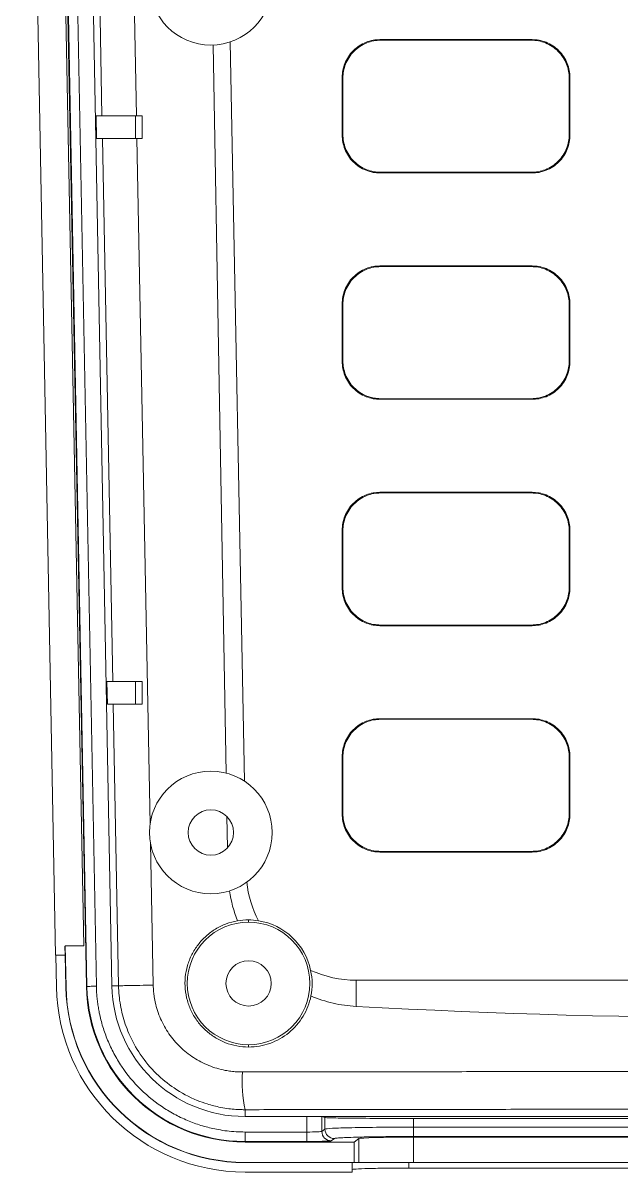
# Model space of a CAD drawing. Header units: millimetres. Extents: x 6 to 426, y 10 to 307.
# Drawn here: x 215.47 to 231.32, y 142.51 to 172.97 of the extents above; entities that cross this region are included whole.
import ezdxf

# ---------------------------------------------------------------- set-up
doc = ezdxf.new("R2010")
doc.units = ezdxf.units.MM

msp = doc.modelspace()

# ---------------------------------------------------------------- linework, layer by layer
at = {"color": 7, "linetype": 'Continuous', "lineweight": 15}
for p, q in [((215.47, 193.6201), (216.334, 148.2584)), ((216.2196, 193.6344), (217.0791, 148.5132)), ((216.2698, 193.6373), (217.1499, 147.4331)), ((217.1658, 147.4334), (216.2857, 193.6376)), ((216.5356, 193.6423), (217.4157, 147.4381)), ((217.8275, 147.446), (216.9474, 193.6502)), ((217.563, 170.5132), (217.2404, 187.4132)), ((218.1558, 187.4132), (218.48, 170.5132)), ((220.9656, 172.4723), (221.3389, 152.8732)), ((224.9319, 172.5306), (228.9671, 172.5306)), ((224.9494, 172.5132), (224.9319, 172.5306)), ((224.9494, 172.5132), (228.9497, 172.5132)), ((228.9671, 172.5306), (228.9497, 172.5132)), ((223.932, 169.9956), (223.932, 171.5308)), ((223.932, 171.5308), (223.9495, 171.5133)), ((223.9495, 170.013), (223.9495, 171.5133)), ((229.9495, 171.5133), (229.967, 171.5308)), ((229.9495, 171.5133), (229.9495, 170.013)), ((229.967, 171.5308), (229.967, 169.9956)), ((217.4104, 170.5132), (217.4218, 169.9132)), ((217.4104, 170.5132), (218.4495, 170.5132)), ((218.4495, 169.9132), (218.4495, 170.5132)), ((218.4495, 170.5132), (218.6278, 170.5132)), ((218.6278, 169.9132), (218.6278, 170.5132)), ((223.9495, 170.013), (223.932, 169.9956)), ((229.967, 169.9956), (229.9495, 170.013)), ((218.4495, 169.9132), (217.4218, 169.9132)), ((217.8493, 155.5132), (217.5744, 169.9132)), ((218.6278, 169.9132), (218.4495, 169.9132)), ((218.4915, 169.9132), (218.8401, 151.7378)), ((224.9319, 168.9957), (224.9494, 169.0132)), ((228.9671, 168.9957), (224.9319, 168.9957)), ((228.9497, 169.0132), (224.9494, 169.0132)), ((228.9497, 169.0132), (228.9671, 168.9957)), ((224.9319, 166.5306), (228.9671, 166.5306)), ((224.9494, 166.5132), (224.9319, 166.5306)), ((224.9494, 166.5132), (228.9497, 166.5132)), ((228.9671, 166.5306), (228.9497, 166.5132)), ((223.932, 163.9956), (223.932, 165.5308)), ((223.932, 165.5308), (223.9495, 165.5133)), ((223.9495, 164.013), (223.9495, 165.5133)), ((229.9495, 165.5133), (229.967, 165.5308)), ((229.9495, 165.5133), (229.9495, 164.013)), ((229.967, 165.5308), (229.967, 163.9956)), ((223.9495, 164.013), (223.932, 163.9956)), ((229.967, 163.9956), (229.9495, 164.013)), ((224.9319, 162.9957), (224.9494, 163.0132)), ((228.9671, 162.9957), (224.9319, 162.9957)), ((228.9497, 163.0132), (224.9494, 163.0132)), ((228.9497, 163.0132), (228.9671, 162.9957)), ((224.9319, 160.5306), (228.9671, 160.5306)), ((224.9494, 160.5132), (224.9319, 160.5306)), ((228.9671, 160.5306), (228.9497, 160.5132)), ((224.9494, 160.5132), (228.9497, 160.5132)), ((223.932, 157.9956), (223.932, 159.5308)), ((223.932, 159.5308), (223.9495, 159.5133)), ((223.9495, 158.013), (223.9495, 159.5133)), ((229.9495, 159.5133), (229.967, 159.5308)), ((229.9495, 159.5133), (229.9495, 158.013)), ((229.967, 159.5308), (229.967, 157.9956)), ((223.9495, 158.013), (223.932, 157.9956)), ((229.967, 157.9956), (229.9495, 158.013)), ((224.9319, 156.9957), (224.9494, 157.0132)), ((228.9671, 156.9957), (224.9319, 156.9957)), ((228.9497, 157.0132), (224.9494, 157.0132)), ((228.9497, 157.0132), (228.9671, 156.9957)), ((217.6961, 155.5132), (217.7076, 154.9132)), ((217.6961, 155.5132), (218.4495, 155.5132)), ((218.4495, 154.9132), (218.4495, 155.5132)), ((218.4495, 155.5132), (218.6275, 155.5132)), ((218.4495, 154.9132), (217.7076, 154.9132)), ((218.0032, 147.4493), (217.8608, 154.9132)), ((218.6275, 154.9132), (218.4495, 154.9132)), ((224.9319, 154.5306), (228.9671, 154.5306)), ((224.9494, 154.5132), (224.9319, 154.5306)), ((224.9494, 154.5132), (228.9497, 154.5132)), ((228.9671, 154.5306), (228.9497, 154.5132)), ((223.932, 151.9956), (223.932, 153.5308)), ((223.932, 153.5308), (223.9495, 153.5133)), ((223.9495, 152.013), (223.9495, 153.5133)), ((229.9495, 153.5133), (229.967, 153.5308)), ((229.9495, 153.5133), (229.9495, 152.013)), ((229.967, 153.5308), (229.967, 151.9956)), ((223.9495, 152.013), (223.932, 151.9956)), ((229.967, 151.9956), (229.9495, 152.013)), ((220.8906, 151.1064), (220.8759, 151.9353)), ((218.8499, 151.2269), (218.922, 147.4684)), ((224.9319, 150.9957), (224.9494, 151.0132)), ((228.9671, 150.9957), (224.9319, 150.9957)), ((228.9497, 151.0132), (224.9494, 151.0132)), ((228.9497, 151.0132), (228.9671, 150.9957)), ((221.4495, 149.1382), (221.4495, 149.1968)), ((216.5917, 148.5039), (216.5793, 148.5036)), ((216.5793, 148.5036), (216.5839, 148.2632)), ((216.5793, 148.5036), (216.5855, 148.5036)), ((216.5853, 148.5132), (216.59, 148.2632)), ((216.5915, 148.5132), (216.5918, 148.5132)), ((216.5918, 148.5132), (216.6126, 147.4228)), ((217.0791, 148.5132), (216.5918, 148.5132)), ((216.5839, 148.2632), (216.334, 148.2584)), ((216.334, 148.2584), (216.3401, 148.2584)), ((216.3561, 147.4179), (216.3401, 148.2584)), ((216.5839, 148.2632), (216.5901, 148.2632)), ((216.59, 148.2632), (216.606, 147.4227)), ((216.606, 147.4227), (216.6126, 147.4228)), ((217.1499, 147.4331), (217.1658, 147.4334)), ((218.0032, 147.4493), (217.8275, 147.446)), ((224.2986, 147.599), (246.6004, 147.599)), ((224.2986, 146.9028), (224.2986, 147.599)), ((221.4495, 145.8269), (221.4495, 145.8882)), ((221.3552, 143.9849), (221.3552, 144.1652)), ((222.9932, 143.9849), (221.3552, 143.9849)), ((247.9058, 143.9849), (222.9932, 143.9849)), ((222.9932, 143.5729), (222.9932, 143.9849)), ((223.393, 143.9808), (223.4749, 143.9563)), ((223.393, 143.5894), (223.393, 143.9808)), ((223.4749, 143.6508), (223.4749, 143.9563)), ((225.8235, 143.7039), (225.8235, 143.9325)), ((225.8235, 143.9325), (245.0755, 143.9325)), ((221.3552, 143.5729), (222.9932, 143.5729)), ((221.3552, 143.323), (221.3552, 143.5729)), ((222.9932, 143.5729), (222.9932, 143.323)), ((223.4749, 143.6508), (223.393, 143.5894)), ((245.0755, 143.7039), (225.8235, 143.7039)), ((225.8235, 143.4539), (225.8235, 143.7039)), ((221.3552, 143.323), (221.3552, 143.3071)), ((222.9932, 143.323), (221.3552, 143.323)), ((221.3552, 143.3071), (224.2504, 143.3071)), ((223.7248, 143.4009), (223.6428, 143.3394)), ((224.2504, 143.3071), (224.3744, 143.4001)), ((224.2504, 142.7697), (224.2504, 143.3071)), ((224.3744, 142.7632), (224.3744, 143.4001)), ((245.0755, 143.4539), (225.8235, 143.4539)), ((225.8235, 143.4368), (245.0755, 143.4368)), ((225.8235, 142.7632), (225.8235, 143.4368)), ((224.2504, 142.7697), (221.3552, 142.7697)), ((221.3552, 142.7697), (221.3552, 142.7632)), ((221.3552, 142.7632), (224.1995, 142.7632)), ((224.2416, 142.7632), (224.1995, 142.7632)), ((224.1995, 142.7632), (224.1995, 142.5132)), ((224.2416, 142.7632), (224.2504, 142.7697)), ((224.3744, 142.7632), (224.2416, 142.7632)), ((225.8235, 142.7632), (224.3744, 142.7632)), ((225.6995, 142.6179), (225.6995, 142.7632)), ((245.1995, 142.6179), (225.6995, 142.6179)), ((245.0755, 142.7632), (225.8235, 142.7632)), ((224.1995, 142.5132), (221.3552, 142.5132))]:
    msp.add_line(p, q, dxfattribs=at)
at = {"color": 7, "linetype": 'Continuous', "lineweight": 15, "flags": 128}
for points in [[(220.8554, 153.0867), (220.6634, 163.8927), (220.5125, 172.3894)], [(217.4157, 147.4381), (217.3677, 147.4372), (217.3215, 147.4363), (217.2788, 147.4355), (217.2412, 147.4348), (217.2101, 147.4342), (217.1866, 147.4338), (217.1717, 147.4335), (217.1658, 147.4334)]]:
    msp.add_lwpolyline(points, dxfattribs=at)
at = {"color": 7, "linetype": 'Continuous', "lineweight": 15}
for centre, radius, start, end in [((220.4495, 174.0132), 1.625, 90, 270), ((220.4495, 174.0132), 1.625, 270, 90), ((220.4495, 151.5132), 1.625, 0, 180), ((220.4495, 151.5132), 0.6, 0, 180), ((220.4495, 151.5132), 1.625, 180, 0), ((220.4495, 151.5132), 0.6, 180, 0), ((224.2986, 150.5132), 2.9142, 186.24169, 207.34349), ((221.4495, 147.5132), 1.625, 90, 270), ((221.4495, 147.5132), 1.625, 270, 90), ((221.4495, 147.5132), 1.6817, 11.8661, 81.09018), ((221.4495, 147.5132), 0.6, 0, 180), ((224.2986, 150.5132), 2.9142, 245.61278, 270), ((221.3552, 147.5132), 4.75, 181.09122, 270), ((221.3552, 147.5132), 4.7435, 181.09121, 270), ((221.3552, 147.5132), 4.206, 181.09122, 270), ((221.3552, 147.5132), 4.1901, 181.09122, 270), ((221.3552, 147.5132), 3.5283, 181.09122, 270), ((221.4495, 147.5132), 0.6, 180, 0), ((221.3552, 147.5132), 5, 181.09122, 270), ((225.1766, 144.9319), 3.8976, 176.5721, 191.34328), ((223.0886, 133.6437), 10.3416, 88.31319, 90.52822), ((223.6431, 143.5896), 0.2502, 180.05459, 269.93004), ((223.7251, 143.651), 0.2501, 180.05319, 269.93143)]:
    msp.add_arc(centre, radius, start, end, dxfattribs=at)
for centre, major_axis, ratio, start_param, end_param in [((218.6014, 168.5435), (-0.0029, 52.6369), 0.0004988, 4.4504539, 4.462237), ((225.8235, 143.3988), (1.45, 0), 0.0261859, 1.5707963, 3.1066861)]:
    msp.add_ellipse(centre, major_axis=major_axis, ratio=ratio, start_param=start_param, end_param=end_param, dxfattribs=at)
for points, knots in [([(223.932, 171.5308), (223.932, 171.6486), (223.9535, 171.7758), (224.051, 172.0219), (224.1273, 172.1402), (224.3225, 172.3354), (224.4408, 172.4117), (224.6869, 172.5091), (224.814, 172.5306), (224.9319, 172.5306)], [0, 0, 0, 0, 0.25, 0.25, 0.5, 0.5, 0.75, 0.75, 1, 1, 1, 1]), ([(223.9495, 171.5133), (223.9495, 171.6312), (223.971, 171.7583), (224.0684, 172.0045), (224.1447, 172.1227), (224.3399, 172.3179), (224.4582, 172.3942), (224.7044, 172.4917), (224.8315, 172.5132), (224.9494, 172.5132)], [0, 0, 0, 0, 0.25, 0.25, 0.5, 0.5, 0.75, 0.75, 1, 1, 1, 1]), ([(228.9497, 172.5132), (229.0675, 172.5132), (229.1946, 172.4917), (229.4408, 172.3942), (229.5591, 172.3179), (229.7543, 172.1227), (229.8306, 172.0045), (229.928, 171.7583), (229.9495, 171.6312), (229.9495, 171.5133)], [0, 0, 0, 0, 0.25, 0.25, 0.5, 0.5, 0.75, 0.75, 1, 1, 1, 1]), ([(228.9671, 172.5306), (229.085, 172.5306), (229.2121, 172.5091), (229.4583, 172.4117), (229.5765, 172.3354), (229.7717, 172.1402), (229.848, 172.0219), (229.9455, 171.7758), (229.967, 171.6486), (229.967, 171.5308)], [0, 0, 0, 0, 0.25, 0.25, 0.5, 0.5, 0.75, 0.75, 1, 1, 1, 1]), ([(224.9319, 168.9957), (224.814, 168.9957), (224.6869, 169.0172), (224.4408, 169.1146), (224.3225, 169.1909), (224.1273, 169.3861), (224.051, 169.5044), (223.9535, 169.7506), (223.932, 169.8777), (223.932, 169.9956)], [0, 0, 0, 0, 0.25, 0.25, 0.5, 0.5, 0.75, 0.75, 1, 1, 1, 1]), ([(224.9494, 169.0132), (224.8315, 169.0132), (224.7044, 169.0346), (224.4582, 169.1321), (224.3399, 169.2084), (224.1447, 169.4036), (224.0684, 169.5219), (223.971, 169.768), (223.9495, 169.8952), (223.9495, 170.013)], [0, 0, 0, 0, 0.25, 0.25, 0.5, 0.5, 0.75, 0.75, 1, 1, 1, 1]), ([(229.9495, 170.013), (229.9495, 169.8952), (229.928, 169.768), (229.8306, 169.5219), (229.7543, 169.4036), (229.5591, 169.2084), (229.4408, 169.1321), (229.1946, 169.0346), (229.0675, 169.0132), (228.9497, 169.0132)], [0, 0, 0, 0, 0.25, 0.25, 0.5, 0.5, 0.75, 0.75, 1, 1, 1, 1]), ([(229.967, 169.9956), (229.967, 169.8777), (229.9455, 169.7506), (229.848, 169.5044), (229.7717, 169.3861), (229.5765, 169.1909), (229.4583, 169.1146), (229.2121, 169.0172), (229.085, 168.9957), (228.9671, 168.9957)], [0, 0, 0, 0, 0.25, 0.25, 0.5, 0.5, 0.75, 0.75, 1, 1, 1, 1]), ([(223.932, 165.5308), (223.932, 165.6486), (223.9535, 165.7758), (224.051, 166.0219), (224.1273, 166.1402), (224.3225, 166.3354), (224.4408, 166.4117), (224.6869, 166.5091), (224.814, 166.5306), (224.9319, 166.5306)], [0, 0, 0, 0, 0.25, 0.25, 0.5, 0.5, 0.75, 0.75, 1, 1, 1, 1]), ([(223.9495, 165.5133), (223.9495, 165.6312), (223.971, 165.7583), (224.0684, 166.0045), (224.1447, 166.1227), (224.3399, 166.3179), (224.4582, 166.3942), (224.7044, 166.4917), (224.8315, 166.5132), (224.9494, 166.5132)], [0, 0, 0, 0, 0.25, 0.25, 0.5, 0.5, 0.75, 0.75, 1, 1, 1, 1]), ([(228.9497, 166.5132), (229.0675, 166.5132), (229.1946, 166.4917), (229.4408, 166.3942), (229.5591, 166.3179), (229.7543, 166.1227), (229.8306, 166.0045), (229.928, 165.7583), (229.9495, 165.6312), (229.9495, 165.5133)], [0, 0, 0, 0, 0.25, 0.25, 0.5, 0.5, 0.75, 0.75, 1, 1, 1, 1]), ([(228.9671, 166.5306), (229.085, 166.5306), (229.2121, 166.5091), (229.4583, 166.4117), (229.5765, 166.3354), (229.7717, 166.1402), (229.848, 166.0219), (229.9455, 165.7758), (229.967, 165.6486), (229.967, 165.5308)], [0, 0, 0, 0, 0.25, 0.25, 0.5, 0.5, 0.75, 0.75, 1, 1, 1, 1]), ([(224.9319, 162.9957), (224.814, 162.9957), (224.6869, 163.0172), (224.4408, 163.1146), (224.3225, 163.1909), (224.1273, 163.3861), (224.051, 163.5044), (223.9535, 163.7506), (223.932, 163.8777), (223.932, 163.9956)], [0, 0, 0, 0, 0.25, 0.25, 0.5, 0.5, 0.75, 0.75, 1, 1, 1, 1]), ([(224.9494, 163.0132), (224.8315, 163.0132), (224.7044, 163.0346), (224.4582, 163.1321), (224.3399, 163.2084), (224.1447, 163.4036), (224.0684, 163.5219), (223.971, 163.768), (223.9495, 163.8952), (223.9495, 164.013)], [0, 0, 0, 0, 0.25, 0.25, 0.5, 0.5, 0.75, 0.75, 1, 1, 1, 1]), ([(229.9495, 164.013), (229.9495, 163.8952), (229.928, 163.768), (229.8306, 163.5219), (229.7543, 163.4036), (229.5591, 163.2084), (229.4408, 163.1321), (229.1946, 163.0346), (229.0675, 163.0132), (228.9497, 163.0132)], [0, 0, 0, 0, 0.25, 0.25, 0.5, 0.5, 0.75, 0.75, 1, 1, 1, 1]), ([(229.967, 163.9956), (229.967, 163.8777), (229.9455, 163.7506), (229.848, 163.5044), (229.7717, 163.3861), (229.5765, 163.1909), (229.4583, 163.1146), (229.2121, 163.0172), (229.085, 162.9957), (228.9671, 162.9957)], [0, 0, 0, 0, 0.25, 0.25, 0.5, 0.5, 0.75, 0.75, 1, 1, 1, 1]), ([(223.932, 159.5308), (223.932, 159.6486), (223.9535, 159.7758), (224.051, 160.0219), (224.1273, 160.1402), (224.3225, 160.3354), (224.4408, 160.4117), (224.6869, 160.5091), (224.814, 160.5306), (224.9319, 160.5306)], [0, 0, 0, 0, 0.25, 0.25, 0.5, 0.5, 0.75, 0.75, 1, 1, 1, 1]), ([(228.9671, 160.5306), (229.085, 160.5306), (229.2121, 160.5091), (229.4583, 160.4117), (229.5765, 160.3354), (229.7717, 160.1402), (229.848, 160.0219), (229.9455, 159.7758), (229.967, 159.6486), (229.967, 159.5308)], [0, 0, 0, 0, 0.25, 0.25, 0.5, 0.5, 0.75, 0.75, 1, 1, 1, 1]), ([(223.9495, 159.5133), (223.9495, 159.6312), (223.971, 159.7583), (224.0684, 160.0045), (224.1447, 160.1227), (224.3399, 160.3179), (224.4582, 160.3942), (224.7044, 160.4917), (224.8315, 160.5132), (224.9494, 160.5132)], [0, 0, 0, 0, 0.25, 0.25, 0.5, 0.5, 0.75, 0.75, 1, 1, 1, 1]), ([(228.9497, 160.5132), (229.0675, 160.5132), (229.1946, 160.4917), (229.4408, 160.3942), (229.5591, 160.3179), (229.7543, 160.1227), (229.8306, 160.0045), (229.928, 159.7583), (229.9495, 159.6312), (229.9495, 159.5133)], [0, 0, 0, 0, 0.25, 0.25, 0.5, 0.5, 0.75, 0.75, 1, 1, 1, 1]), ([(224.9319, 156.9957), (224.814, 156.9957), (224.6869, 157.0172), (224.4408, 157.1146), (224.3225, 157.1909), (224.1273, 157.3861), (224.051, 157.5044), (223.9535, 157.7506), (223.932, 157.8777), (223.932, 157.9956)], [0, 0, 0, 0, 0.25, 0.25, 0.5, 0.5, 0.75, 0.75, 1, 1, 1, 1]), ([(224.9494, 157.0132), (224.8315, 157.0132), (224.7044, 157.0346), (224.4582, 157.1321), (224.3399, 157.2084), (224.1447, 157.4036), (224.0684, 157.5219), (223.971, 157.768), (223.9495, 157.8952), (223.9495, 158.013)], [0, 0, 0, 0, 0.25, 0.25, 0.5, 0.5, 0.75, 0.75, 1, 1, 1, 1]), ([(229.9495, 158.013), (229.9495, 157.8952), (229.928, 157.768), (229.8306, 157.5219), (229.7543, 157.4036), (229.5591, 157.2084), (229.4408, 157.1321), (229.1946, 157.0346), (229.0675, 157.0132), (228.9497, 157.0132)], [0, 0, 0, 0, 0.25, 0.25, 0.5, 0.5, 0.75, 0.75, 1, 1, 1, 1]), ([(229.967, 157.9956), (229.967, 157.8777), (229.9455, 157.7506), (229.848, 157.5044), (229.7717, 157.3861), (229.5765, 157.1909), (229.4583, 157.1146), (229.2121, 157.0172), (229.085, 156.9957), (228.9671, 156.9957)], [0, 0, 0, 0, 0.25, 0.25, 0.5, 0.5, 0.75, 0.75, 1, 1, 1, 1]), ([(223.932, 153.5308), (223.932, 153.6486), (223.9535, 153.7758), (224.051, 154.0219), (224.1273, 154.1402), (224.3225, 154.3354), (224.4408, 154.4117), (224.6869, 154.5091), (224.814, 154.5306), (224.9319, 154.5306)], [0, 0, 0, 0, 0.25, 0.25, 0.5, 0.5, 0.75, 0.75, 1, 1, 1, 1]), ([(223.9495, 153.5133), (223.9495, 153.6312), (223.971, 153.7583), (224.0684, 154.0045), (224.1447, 154.1227), (224.3399, 154.3179), (224.4582, 154.3942), (224.7044, 154.4917), (224.8315, 154.5132), (224.9494, 154.5132)], [0, 0, 0, 0, 0.25, 0.25, 0.5, 0.5, 0.75, 0.75, 1, 1, 1, 1]), ([(228.9497, 154.5132), (229.0675, 154.5132), (229.1946, 154.4917), (229.4408, 154.3942), (229.5591, 154.3179), (229.7543, 154.1227), (229.8306, 154.0045), (229.928, 153.7583), (229.9495, 153.6312), (229.9495, 153.5133)], [0, 0, 0, 0, 0.25, 0.25, 0.5, 0.5, 0.75, 0.75, 1, 1, 1, 1]), ([(228.9671, 154.5306), (229.085, 154.5306), (229.2121, 154.5091), (229.4583, 154.4117), (229.5765, 154.3354), (229.7717, 154.1402), (229.848, 154.0219), (229.9455, 153.7758), (229.967, 153.6486), (229.967, 153.5308)], [0, 0, 0, 0, 0.25, 0.25, 0.5, 0.5, 0.75, 0.75, 1, 1, 1, 1]), ([(224.9319, 150.9957), (224.814, 150.9957), (224.6869, 151.0172), (224.4408, 151.1146), (224.3225, 151.1909), (224.1273, 151.3861), (224.051, 151.5044), (223.9535, 151.7506), (223.932, 151.8777), (223.932, 151.9956)], [0, 0, 0, 0, 0.25, 0.25, 0.5, 0.5, 0.75, 0.75, 1, 1, 1, 1]), ([(224.9494, 151.0132), (224.8315, 151.0132), (224.7044, 151.0346), (224.4582, 151.1321), (224.3399, 151.2084), (224.1447, 151.4036), (224.0684, 151.5219), (223.971, 151.768), (223.9495, 151.8952), (223.9495, 152.013)], [0, 0, 0, 0, 0.25, 0.25, 0.5, 0.5, 0.75, 0.75, 1, 1, 1, 1]), ([(229.9495, 152.013), (229.9495, 151.8952), (229.928, 151.768), (229.8306, 151.5219), (229.7543, 151.4036), (229.5591, 151.2084), (229.4408, 151.1321), (229.1946, 151.0346), (229.0675, 151.0132), (228.9497, 151.0132)], [0, 0, 0, 0, 0.25, 0.25, 0.5, 0.5, 0.75, 0.75, 1, 1, 1, 1]), ([(229.967, 151.9956), (229.967, 151.8777), (229.9455, 151.7506), (229.848, 151.5044), (229.7717, 151.3861), (229.5765, 151.1909), (229.4583, 151.1146), (229.2121, 151.0172), (229.085, 150.9957), (228.9671, 150.9957)], [0, 0, 0, 0, 0.25, 0.25, 0.5, 0.5, 0.75, 0.75, 1, 1, 1, 1]), ([(221.4495, 145.8269), (221.3445, 145.827), (221.2411, 145.8367), (221.0375, 145.875), (220.9365, 145.9038), (220.7416, 145.9796), (220.6489, 146.026), (220.4727, 146.1354), (220.3884, 146.1993), (220.2347, 146.3401), (220.1651, 146.4169), (220.0401, 146.5832), (219.9845, 146.6735), (219.8925, 146.86), (219.8553, 146.9569), (219.7988, 147.158), (219.7799, 147.2621), (219.7617, 147.4691), (219.7621, 147.573), (219.7826, 147.7819), (219.8025, 147.8849), (219.8605, 148.0842), (219.8989, 148.1815), (219.9938, 148.3689), (220.0492, 148.4568), (220.1754, 148.6215), (220.2471, 148.6989), (220.4025, 148.8383), (220.4858, 148.9001), (220.6632, 149.008), (220.7583, 149.0543), (220.9534, 149.1279), (221.0539, 149.1555), (221.1573, 149.1738)], [0, 0, 0, 0, 0.0625, 0.0625, 0.125, 0.125, 0.1875, 0.1875, 0.25, 0.25, 0.3125, 0.3125, 0.375, 0.375, 0.4375, 0.4375, 0.5, 0.5, 0.5625, 0.5625, 0.625, 0.625, 0.6875, 0.6875, 0.75, 0.75, 0.8125, 0.8125, 0.875, 0.875, 0.9375, 0.9375, 1, 1, 1, 1]), ([(223.1033, 147.1792), (223.1243, 147.2881), (223.1347, 147.3988), (223.1331, 147.6246), (223.1212, 147.7398), (223.0953, 147.859)], [0, 0, 0, 0, 0.5, 0.5, 1, 1, 1, 1]), ([(217.4157, 147.4381), (217.4171, 147.3905), (217.4199, 147.2953), (217.4306, 147.153), (217.4462, 147.0112), (217.4669, 146.8701), (217.5069, 146.6528), (217.5804, 146.3622), (217.7097, 146.0016), (217.8756, 145.6503), (218.1486, 145.1965), (218.5765, 144.681), (219.0998, 144.2632), (219.5587, 143.9988), (219.9129, 143.8397), (220.2761, 143.7172), (220.5989, 143.642), (220.8801, 143.5994), (221.1171, 143.5771), (221.2757, 143.5743), (221.3552, 143.5729)], [0, 0, 0, 0, 0.02339905, 0.04674495, 0.07006823, 0.09339951, 0.11676937, 0.17851413, 0.24033946, 0.30459034, 0.3689261, 0.50000544, 0.63108477, 0.69533375, 0.75967143, 0.82141226, 0.88324152, 0.92212735, 0.96099949, 1, 1, 1, 1]), ([(218.0016, 147.4493), (218.0051, 147.4495), (218.0311, 147.4502), (218.1247, 147.4524), (218.1923, 147.4538), (218.3602, 147.4573), (218.4605, 147.4593), (218.6806, 147.4637), (218.8003, 147.466), (218.922, 147.4684)], [0, 0, 0, 0, 0.25, 0.25, 0.5, 0.5, 0.75, 0.75, 1, 1, 1, 1]), ([(221.3552, 144.1652), (221.3207, 144.1655), (221.2388, 144.1662), (221.0964, 144.1737), (220.9155, 144.1916), (220.6621, 144.2324), (220.38, 144.3036), (219.9568, 144.4553), (219.4887, 144.7055), (218.9788, 145.1219), (218.5708, 145.6097), (218.3186, 146.0689), (218.1796, 146.4283), (218.1043, 146.6805), (218.0497, 146.9356), (218.0138, 147.1922), (218.0068, 147.3638), (218.0032, 147.4493)], [0, 0, 0, 0, 0.0199029, 0.0473536, 0.0823523, 0.1248995, 0.1955457, 0.2500826, 0.3844459, 0.4996475, 0.6284502, 0.7491862, 0.8001663, 0.8507373, 0.9008996, 0.9506537, 1, 1, 1, 1]), ([(218.922, 147.4683), (218.923, 147.4376), (218.9249, 147.3762), (218.9323, 147.2844), (218.943, 147.193), (218.9574, 147.1022), (218.9842, 146.9674), (219.0322, 146.7904), (219.1135, 146.5764), (219.2153, 146.371), (219.3766, 146.1125), (219.6244, 145.8205), (219.9234, 145.5823), (220.1864, 145.4289), (220.3936, 145.3336), (220.6095, 145.2583), (220.8071, 145.2102), (220.9824, 145.1823), (221.1339, 145.1674), (221.2352, 145.1658), (221.286, 145.1649)], [0, 0, 0, 0, 0.0252047, 0.0503409, 0.0754476, 0.100564, 0.1257292, 0.1881006, 0.2506247, 0.3131366, 0.375794, 0.5002148, 0.625357, 0.6875892, 0.7499249, 0.8124741, 0.8751117, 0.916723, 0.9582956, 1, 1, 1, 1]), ([(223.1033, 147.1792), (223.0647, 146.9881), (222.9948, 146.8087), (222.7938, 146.4754), (222.6673, 146.3297), (222.3663, 146.084), (222.198, 145.9893), (221.8326, 145.8593), (221.644, 145.8268), (221.4495, 145.8269)], [0, 0, 0, 0, 0.25, 0.25, 0.5, 0.5, 0.75, 0.75, 1, 1, 1, 1]), ([(224.2986, 146.9028), (224.092, 146.914), (223.8892, 146.943), (223.4905, 147.0351), (223.2939, 147.0987), (223.1033, 147.1792)], [0, 0, 0, 0, 0.5, 0.5, 1, 1, 1, 1]), ([(221.286, 145.1649), (221.6229, 145.1655), (222.2965, 145.1667), (223.3074, 145.1683), (224.3185, 145.1698), (225.3299, 145.1712), (226.3414, 145.1724), (227.3531, 145.1735), (228.3649, 145.1745), (229.3768, 145.1754), (230.3888, 145.1761), (231.4009, 145.1767), (232.4131, 145.1771), (233.4252, 145.1774), (234.4374, 145.1776), (235.1121, 145.1777), (235.4495, 145.1777)], [0, 0, 0, 0, 0.0714551, 0.1429062, 0.2143531, 0.285796, 0.3572348, 0.4286695, 0.5001001, 0.5715266, 0.642949, 0.7143674, 0.7857817, 0.8571918, 0.928598, 1, 1, 1, 1]), ([(235.4495, 144.178), (235.1136, 144.178), (234.4417, 144.178), (233.434, 144.1778), (232.4265, 144.1775), (231.4191, 144.177), (230.4119, 144.1764), (229.4049, 144.1757), (228.3981, 144.1749), (227.3914, 144.1739), (226.3849, 144.1728), (225.3786, 144.1715), (224.3725, 144.1702), (223.3665, 144.1687), (222.3607, 144.167), (221.6904, 144.1658), (221.3552, 144.1652)], [0, 0, 0, 0, 0.0714512, 0.142892, 0.214324, 0.2857491, 0.3571689, 0.4285852, 0.4999998, 0.5714144, 0.6428307, 0.7142506, 0.7856757, 0.8571078, 0.9285487, 1, 1, 1, 1]), ([(223.4749, 143.9563), (223.4844, 143.9534), (223.5433, 143.9504), (223.7824, 143.9445), (223.9634, 143.9417), (224.4187, 143.9371), (224.6917, 143.9353), (225.2588, 143.933), (225.5514, 143.9325), (225.8235, 143.9325)], [0, 0, 0, 0, 0.25, 0.25, 0.5, 0.5, 0.75, 0.75, 1, 1, 1, 1]), ([(223.393, 143.5894), (223.3894, 143.585), (223.3447, 143.5807), (223.1974, 143.5747), (223.0956, 143.5729), (222.9932, 143.5729)], [0, 0, 0, 0, 0.5, 0.5, 1, 1, 1, 1]), ([(225.8235, 143.7039), (225.5227, 143.7039), (225.222, 143.7025), (224.6643, 143.6972), (224.4074, 143.6933), (223.9747, 143.6835), (223.799, 143.6777), (223.5543, 143.6648), (223.4854, 143.6578), (223.4749, 143.6508)], [0, 0, 0, 0, 0.25, 0.25, 0.5, 0.5, 0.75, 0.75, 1, 1, 1, 1]), ([(223.6428, 143.3394), (223.6421, 143.3391), (223.6406, 143.3384), (223.6349, 143.3373), (223.6256, 143.336), (223.6105, 143.3346), (223.5805, 143.3326), (223.5288, 143.3302), (223.4476, 143.3277), (223.3494, 143.3257), (223.2568, 143.3244), (223.1784, 143.3237), (223.1178, 143.3233), (223.0559, 143.3231), (223.0142, 143.323), (222.9932, 143.323)], [0, 0, 0, 0, 0.0417677, 0.0834856, 0.1253219, 0.18777, 0.250198, 0.3751282, 0.5000608, 0.6249738, 0.7498921, 0.812001, 0.8746002, 0.9371025, 1, 1, 1, 1]), ([(225.8235, 143.4539), (225.7898, 143.4539), (225.7226, 143.4539), (225.622, 143.4537), (225.5219, 143.4534), (225.3894, 143.4528), (225.226, 143.4518), (225.0357, 143.45), (224.8524, 143.4478), (224.6202, 143.4443), (224.3556, 143.4388), (224.1365, 143.432), (223.9929, 143.4261), (223.9022, 143.4214), (223.8289, 143.4164), (223.7745, 143.4114), (223.7374, 143.4062), (223.729, 143.4026), (223.7248, 143.4009)], [0, 0, 0, 0, 0.0313254, 0.0625708, 0.093808, 0.125109, 0.1875575, 0.2500598, 0.3124731, 0.3750783, 0.4999624, 0.6248515, 0.6873625, 0.7498957, 0.8123194, 0.8748395, 0.9373292, 1, 1, 1, 1]), ([(225.6995, 142.6179), (225.5227, 142.6179), (225.332, 142.6171), (224.9627, 142.6132), (224.7853, 142.6102), (224.4924, 142.6026), (224.3779, 142.5979), (224.2317, 142.5883), (224.1995, 142.5833), (224.1995, 142.5786)], [0, 0, 0, 0, 0.25, 0.25, 0.5, 0.5, 0.75, 0.75, 1, 1, 1, 1])]:
    msp.add_open_spline(points, degree=3, knots=knots, dxfattribs=at)
for points in [[(221.1573, 149.1738), (221.056, 149.4294), (220.9847, 149.6931), (220.9433, 149.965)], [(221.4495, 149.1968), (221.3497, 149.1976), (221.2525, 149.1897), (221.1573, 149.1738)], [(221.4495, 149.1968), (221.5348, 149.1962), (221.6214, 149.1891), (221.71, 149.1746)], [(246.6004, 146.9028), (239.1775, 146.498), (231.7215, 146.498), (224.2986, 146.9028)]]:
    msp.add_open_spline(points, degree=3, dxfattribs=at)

doc.saveas('drawing.dxf')
